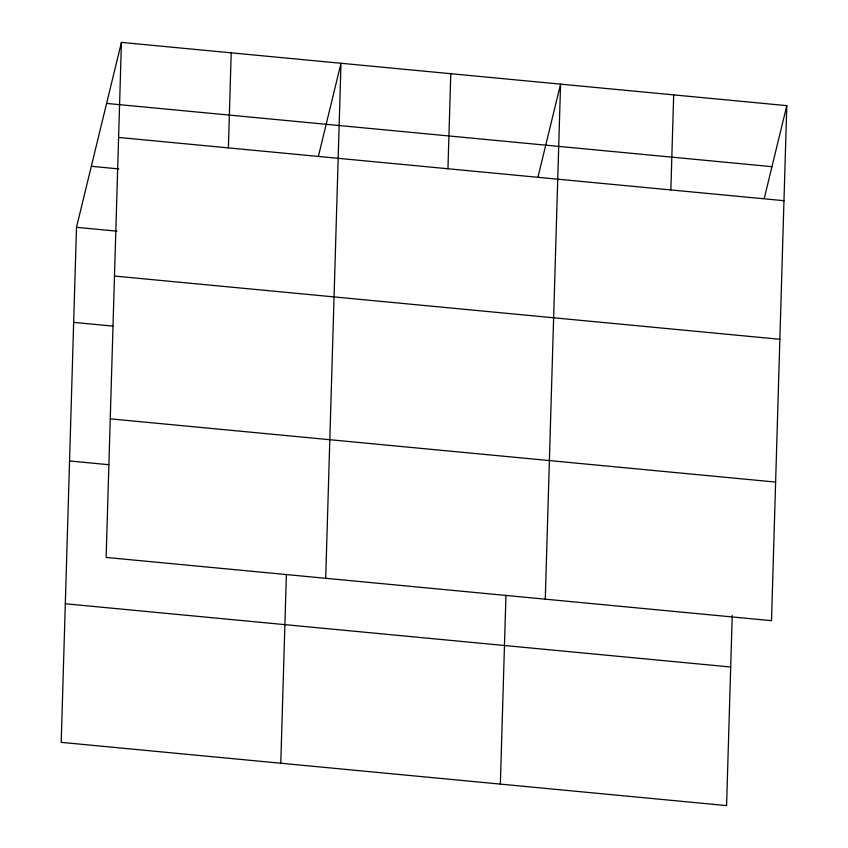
<?xml version="1.0" encoding="UTF-8"?>
<svg xmlns="http://www.w3.org/2000/svg" width="848" height="848" viewBox="0 0 848 848"><rect width="100%" height="100%" fill="white"/><g stroke="black" fill="none" stroke-linecap="round" stroke-linejoin="round"><path stroke-width="1.27" d="M121.423 42.4L106.138 557.433L771.51 620.672L786.796 105.64L121.423 42.4L76.49 227.328L61.204 742.36L726.577 805.6L732.227 615.436M228.388 147.881L231.207 52.83M280.783 763.232L286.391 574.393M325.706 578.304L340.991 63.271L318.53 155.735M447.956 168.752L450.776 73.702M500.352 784.103L505.959 595.264M545.275 599.165L560.56 84.143L538.098 176.607M670.853 189.941L673.683 94.891M764.334 198.103L786.796 105.64M106.594 103.424L771.966 166.664M118.593 137.45L783.976 200.69M91.319 166.303L118.762 168.911M76.49 227.328L117.013 231.175M114.48 276.045L779.853 339.285M73.67 322.378L112.879 326.109M110.251 418.838L775.623 482.077M69.557 460.973L108.767 464.704M65.317 603.765L730.69 667.005"/></g></svg>
